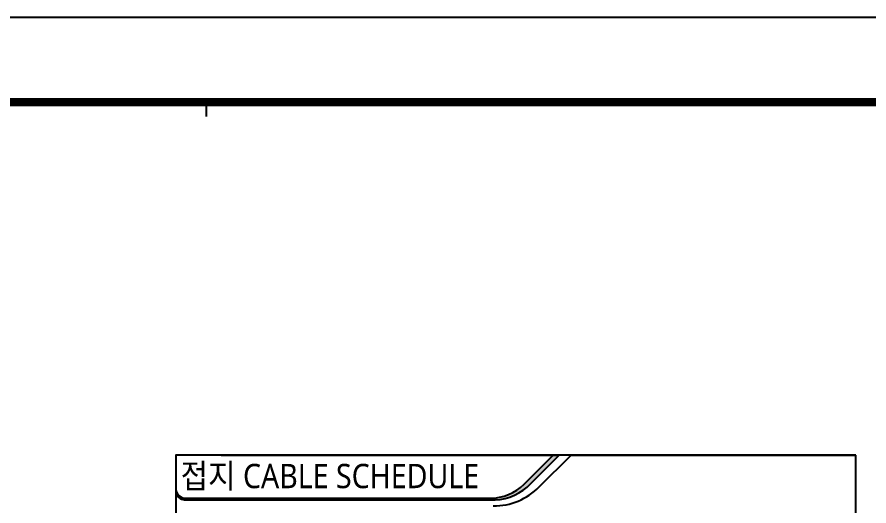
# Model space of a CAD drawing. Header units: millimetres. Extents: x 3355 to 129505, y 4600 to 34300.
# Drawn here: x 113209 to 123712, y 28270 to 34300 of the extents above; entities that cross this region are included whole.
import ezdxf
from ezdxf.xclip import XClip

# ---------------------------------------------------------------- set-up
doc = ezdxf.new("R2010")
doc.units = ezdxf.units.MM
doc.header["$LTSCALE"] = 800
doc.header["$XCLIPFRAME"] = 0
for name, pattern in [('CEN', [62, 60, -1, 0, -1]), ('DASH', [0.35, 0.25, -0.1]), ('점선1', [2, 1.25, -0.75])]:
    doc.linetypes.add(name, pattern=pattern)
for name, color, linetype in [('arch', 8, 'Continuous'), ('SYM', 3, 'Continuous'), ('TRAY', 3, 'Continuous'), ('XR-SHEET-SHT', 5, 'Continuous'), ('XREF', 7, 'CEN')]:
    doc.layers.add(name, color=color, linetype=linetype)
doc.layers.add('XR-SHEET-TEMP', color=171, linetype='Continuous', plot=False)
doc.layers.add('건축도면', color=9, linetype='Continuous', lineweight=25)
doc.styles.add('GHS', font='malgun.ttf')

# ---------------------------------------------------------------- blocks, each defined once
blk = doc.blocks.new('XR-FORM-EE', base_point=(461, 408))
at = {"layer": 'XR-SHEET-SHT', "color": 5}
blk.add_lwpolyline([(0, 118800), (168200, 118800), (168200, 0), (0, 0)], close=True, dxfattribs=at)
at = {"layer": 'XR-SHEET-SHT', "color": 5, "const_width": 400}
blk.add_lwpolyline([(9300, 114600), (163900, 114600), (163900, 4200), (9300, 4200)], close=True, dxfattribs=at)
at = {"layer": 'XR-SHEET-TEMP'}
blk.add_line((112350, 114600), (112350, 113900), dxfattribs=at)
blk = doc.blocks.new('XR-PLAN', base_point=(461, 408))
at = {"layer": 'arch', "linetype": 'DASH'}
blk.add_lwpolyline([(43474, 58029), (87474, 58029), (87474, 70029), (43474, 70029)], close=True, dxfattribs=at)
blk.add_lwpolyline([(43474, 58029), (87474, 58029), (87474, 70029), (43474, 70029)], close=True, dxfattribs=at)

msp = doc.modelspace()

# ---------------------------------------------------------------- hatches: boundary and pattern name
at = {"layer": 'SYM'}
h = msp.add_hatch(color=256, dxfattribs=at)
edge = h.paths.add_edge_path()
edge.add_arc((115289.42296, 28487.49317), 122.76722, 180, 270)
edge.add_line((115289.42296, 28364.72595), (119042.09475, 28364.72595))
edge.add_arc((119037.97508, 28968.24635), 603.53446, 270.391098577, 314.608901422)
edge.add_line((119461.8154, 28538.57994), (119820.15244, 28896.91698))
edge.add_line((119820.15244, 28896.91698), (119892.21121, 28896.91698))
edge.add_line((119892.21121, 28896.91698), (119497.84478, 28502.55056))
edge.add_arc((119069.56431, 29000.16034), 656.5361, 267.60810539, 310.717767026, ccw=False)
edge.add_line((119042.16423, 28344.19624), (115289.42296, 28344.19624))
edge.add_arc((115289.42296, 28487.49317), 143.29692, 211.048270857, 270, ccw=False)
edge.add_line((115166.65575, 28413.58634), (115166.65575, 28487.49317))

# ---------------------------------------------------------------- linework, layer by layer
for p, q in [((115727.18065, 28896.91698), (119892.21121, 28896.91698)), ((119646.51762, 28504.24103), (120039.19357, 28896.91698)), ((120039.19357, 28896.91698), (123549.29973, 28896.91698)), ((123549.29973, 23022.81551), (123549.29973, 28896.91698))]:
    msp.add_line(p, q, dxfattribs=at)
for points in [[(115166.65575, 28487.49317, 0.4142135624), (115289.42296, 28364.72595), (119042.09475, 28364.72595, 0.1953667434), (119461.8154, 28538.57994), (119820.15244, 28896.91698)], [(115166.65575, 28487.49317, 0.4142135624), (115289.42296, 28364.72595), (119042.09475, 28364.72595, 0.1953667434), (119461.8154, 28538.57994), (119820.15244, 28896.91698)], [(115166.65575, 28487.49317), (115166.65575, 28413.58634, 0.2630528203), (115289.42296, 28344.19624), (119042.16423, 28344.19624, 0.1903517136), (119497.84478, 28502.55056)]]:
    msp.add_lwpolyline(points, format="xyb", dxfattribs=at)
for points in [[(119820.15244, 28896.91698), (115166.65575, 28896.91698), (115166.65575, 28487.49317)], [(119497.84478, 28502.55056), (119892.21121, 28896.91698), (119820.15244, 28896.91698)]]:
    msp.add_lwpolyline(points, dxfattribs=at)
msp.add_arc((119080.83219, 29069.92646), 800, 270, 315, dxfattribs=at)
at = {"layer": 'TRAY'}
for p, q in [((115166.65575, 28896.91698), (115166.65575, 23022.81551)), ((123549.29973, 28896.91698), (115166.65575, 28896.91698)), ((115166.65575, 28896.91698), (115166.65575, 28896.91698)), ((123549.29973, 23022.81551), (123549.29973, 28896.91698))]:
    msp.add_line(p, q, dxfattribs=at)

# ---------------------------------------------------------------- block references
at = {"layer": 'XREF', "xscale": 0.25, "yscale": 0.25, "zscale": 0.25}
msp.add_blockref('XR-FORM-EE', (87569.85398, 4702.54534), dxfattribs=at)
at = {"layer": '건축도면', "color": 1, "linetype": '점선1', "ltscale": 0.2}
ref = msp.add_blockref('XR-PLAN', (35066.67692, -27635.43025), dxfattribs=at)
XClip(ref).set_block_clipping_path([(56227.7345986668, 39479.2603850555), (77438.0684519374, 60194.2361228569)])

# ---------------------------------------------------------------- texts
at = {"layer": 'SYM', "linetype": 'Continuous', "style": 'GHS', "width": 0.9}
msp.add_text('접지 CABLE SCHEDULE', height=300, dxfattribs=at).set_placement((115225.73776, 28489.39022))

doc.saveas('drawing.dxf')
